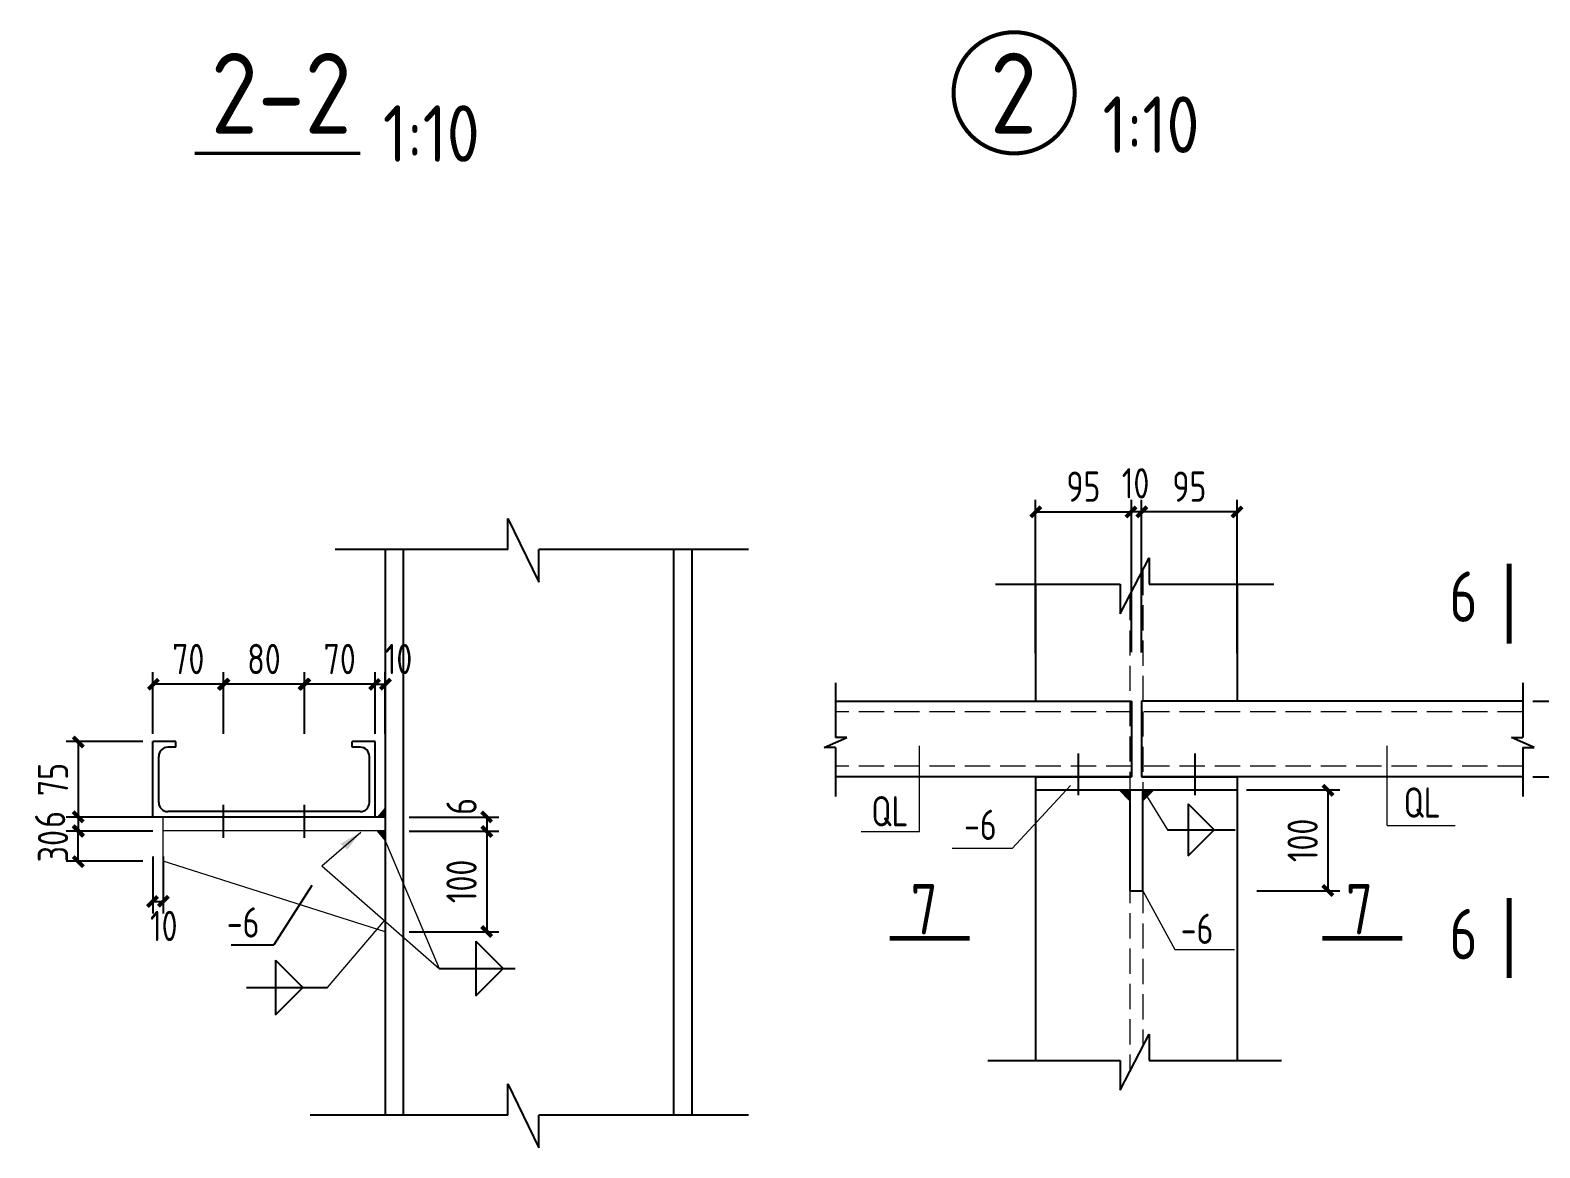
# Model space of a CAD drawing. Header units: millimetres. Extents: x 866561 to 876967, y 40200 to 44891.
# Drawn here: x 874364.9 to 874514.5, y 40580.2 to 40690.8 of the extents above; entities that cross this region are included whole.
import ezdxf

# ---------------------------------------------------------------- set-up
doc = ezdxf.new("R2010")
doc.units = ezdxf.units.MM
doc.header["$LTSCALE"] = 1000
doc.header["$MEASUREMENT"] = 0
doc.linetypes.add('DASH', pattern=[0.35, 0.25, -0.1])
for name, color, linetype, lineweight in [('1', 4, 'Continuous', 70), ('D3', 62, 'Continuous', 9), ('LZ', 64, 'Continuous', 9), ('数字', 3, 'Continuous', 9)]:
    doc.layers.add(name, color=color, linetype=linetype, lineweight=lineweight)
for name, color, linetype in [('D1', 112, 'Continuous'), ('D2', 6, 'Continuous'), ('DIM', 7, 'Continuous'), ('PUB_DIM', 3, 'Continuous'), ('文字', 7, 'Continuous'), ('桩', 6, 'Continuous')]:
    doc.layers.add(name, color=color, linetype=linetype)
doc.styles.add('GBHZ', font='gbenor.shx', dxfattribs={"width": 0.9, "bigfont": 'gbcbig.shx'})
doc.dimstyles.new('Y10', dxfattribs={"dimscale": 0, "dimtxt": 3, "dimasz": 0.01, "dimexe": 1.2, "dimexo": 1, "dimgap": 1, "dimtad": 1, "dimdec": 0, "dimlfac": 10, "dimzin": 0, "dimdsep": 46, "dimtxsty": 'GBHZ', "dimblk1": 'DX', "dimblk2": 'DX', "dimsah": 1, "dimcen": 0.09, "dimdle": 1, "dimadec": 0, "dimazin": 0, "dimtfac": 1, "dimtdec": 0, "dimtix": 1, "dimtmove": 2, "dimatfit": 3, "dimldrblk": 'DX', "dimfxl": 0, "dimtolj": 1, "dimtzin": 0, "dimarcsym": 0})

# ---------------------------------------------------------------- blocks, each defined once
blk = doc.blocks.new('DX')
at = {"color": 0, "linetype": 'ByBlock', "const_width": 40}
blk.add_lwpolyline([(-54, -51), (46, 49)], dxfattribs=at)
blk = doc.blocks.new('*D881')
at = {"layer": 'Defpoints', "color": 0, "linetype": 'ByBlock'}
for p in [(874377.07, 40620.37), (874369.67, 40612.88), (874377.07, 40612.88)]:
    blk.add_point(p, dxfattribs=at)
at = {"layer": 'DIM', "color": 0, "linetype": 'ByBlock', "lineweight": -2}
for p, q in [((874376.07, 40620.37), (874368.47, 40620.37)), ((874369.67, 40620.36), (874369.67, 40612.89)), ((874376.07, 40612.88), (874368.47, 40612.88))]:
    blk.add_line(p, q, dxfattribs=at)
at = {"layer": 'DIM', "color": 0, "linetype": 'ByBlock', "lineweight": -2, "xscale": 0.01, "yscale": 0.01, "zscale": 0.01}
for p, rotation in [((874369.67, 40620.37), 90), ((874369.67, 40612.88), 270)]:
    blk.add_blockref('DX', p, dxfattribs=dict(at, rotation=rotation))
at = {"layer": 'DIM', "color": 0, "linetype": 'ByBlock', "insert": (874367.17, 40616.62), "char_height": 3, "attachment_point": 5, "rotation": 90, "style": 'GBHZ'}
blk.add_mtext('\\A1;75', dxfattribs=at)
blk = doc.blocks.new('*D882')
at = {"layer": 'Defpoints', "color": 0, "linetype": 'ByBlock'}
for p in [(874392.07, 40626.05), (874392.07, 40620.14), (874399.07, 40620.14)]:
    blk.add_point(p, dxfattribs=at)
at = {"layer": 'DIM', "color": 0, "linetype": 'ByBlock', "lineweight": -2}
for p, q in [((874392.07, 40621.14), (874392.07, 40627.25)), ((874399.07, 40621.14), (874399.07, 40627.25)), ((874399.06, 40626.05), (874392.08, 40626.05))]:
    blk.add_line(p, q, dxfattribs=at)
at = {"layer": 'DIM', "color": 0, "linetype": 'ByBlock', "lineweight": -2, "xscale": 0.01, "yscale": 0.01, "zscale": 0.01, "rotation": 180}
blk.add_blockref('DX', (874392.07, 40626.05), dxfattribs=at)
at = {"layer": 'DIM', "color": 0, "linetype": 'ByBlock', "lineweight": -2, "xscale": 0.01, "yscale": 0.01, "zscale": 0.01}
blk.add_blockref('DX', (874399.07, 40626.05), dxfattribs=at)
at = {"layer": 'DIM', "color": 0, "linetype": 'ByBlock', "insert": (874395.57, 40628.55), "char_height": 3, "attachment_point": 5, "style": 'GBHZ'}
blk.add_mtext('\\A1;70', dxfattribs=at)
blk = doc.blocks.new('*D883')
at = {"layer": 'Defpoints', "color": 0, "linetype": 'ByBlock'}
for p in [(874384.07, 40626.05), (874384.07, 40620.14), (874392.07, 40620.14)]:
    blk.add_point(p, dxfattribs=at)
at = {"layer": 'DIM', "color": 0, "linetype": 'ByBlock', "lineweight": -2}
for p, q in [((874384.07, 40621.14), (874384.07, 40627.25)), ((874392.07, 40621.14), (874392.07, 40627.25)), ((874392.06, 40626.05), (874384.08, 40626.05))]:
    blk.add_line(p, q, dxfattribs=at)
at = {"layer": 'DIM', "color": 0, "linetype": 'ByBlock', "lineweight": -2, "xscale": 0.01, "yscale": 0.01, "zscale": 0.01, "rotation": 180}
blk.add_blockref('DX', (874384.07, 40626.05), dxfattribs=at)
at = {"layer": 'DIM', "color": 0, "linetype": 'ByBlock', "lineweight": -2, "xscale": 0.01, "yscale": 0.01, "zscale": 0.01}
blk.add_blockref('DX', (874392.07, 40626.05), dxfattribs=at)
at = {"layer": 'DIM', "color": 0, "linetype": 'ByBlock', "insert": (874388.07, 40628.55), "char_height": 3, "attachment_point": 5, "style": 'GBHZ'}
blk.add_mtext('\\A1;80', dxfattribs=at)
blk = doc.blocks.new('*D884')
at = {"layer": 'Defpoints', "color": 0, "linetype": 'ByBlock'}
for p in [(874377.07, 40626.05), (874377.07, 40620.14), (874384.07, 40620.14)]:
    blk.add_point(p, dxfattribs=at)
at = {"layer": 'DIM', "color": 0, "linetype": 'ByBlock', "lineweight": -2}
for p, q in [((874377.07, 40621.14), (874377.07, 40627.25)), ((874384.07, 40621.14), (874384.07, 40627.25)), ((874384.06, 40626.05), (874377.08, 40626.05))]:
    blk.add_line(p, q, dxfattribs=at)
at = {"layer": 'DIM', "color": 0, "linetype": 'ByBlock', "lineweight": -2, "xscale": 0.01, "yscale": 0.01, "zscale": 0.01, "rotation": 180}
blk.add_blockref('DX', (874377.07, 40626.05), dxfattribs=at)
at = {"layer": 'DIM', "color": 0, "linetype": 'ByBlock', "lineweight": -2, "xscale": 0.01, "yscale": 0.01, "zscale": 0.01}
blk.add_blockref('DX', (874384.07, 40626.05), dxfattribs=at)
at = {"layer": 'DIM', "color": 0, "linetype": 'ByBlock', "insert": (874380.57, 40628.55), "char_height": 3, "attachment_point": 5, "style": 'GBHZ'}
blk.add_mtext('\\A1;70', dxfattribs=at)
blk = doc.blocks.new('*D885')
at = {"layer": 'Defpoints', "color": 0, "linetype": 'ByBlock'}
for p in [(874401.45, 40612.88), (874401.45, 40611.52), (874410.14, 40611.52)]:
    blk.add_point(p, dxfattribs=at)
at = {"layer": 'DIM', "color": 0, "linetype": 'ByBlock', "lineweight": -2}
for p, q in [((874402.45, 40612.88), (874411.34, 40612.88)), ((874402.45, 40611.52), (874411.34, 40611.52)), ((874410.14, 40612.89), (874410.14, 40612.9)), ((874410.14, 40612.88), (874410.14, 40611.52)), ((874410.14, 40611.51), (874410.14, 40611.5))]:
    blk.add_line(p, q, dxfattribs=at)
at = {"layer": 'DIM', "color": 0, "linetype": 'ByBlock', "lineweight": -2, "xscale": 0.01, "yscale": 0.01, "zscale": 0.01}
for p, rotation in [((874410.14, 40612.88), 270), ((874410.14, 40611.52), 90)]:
    blk.add_blockref('DX', p, dxfattribs=dict(at, rotation=rotation))
at = {"layer": 'DIM', "color": 0, "linetype": 'ByBlock', "insert": (874407.64, 40613.96), "char_height": 3, "attachment_point": 5, "rotation": 90, "style": 'GBHZ'}
blk.add_mtext('\\A1;6', dxfattribs=at)
blk = doc.blocks.new('*D886')
at = {"layer": 'Defpoints', "color": 0, "linetype": 'ByBlock'}
for p in [(874401.45, 40611.52), (874401.45, 40601.53), (874410.14, 40601.53)]:
    blk.add_point(p, dxfattribs=at)
at = {"layer": 'DIM', "color": 0, "linetype": 'ByBlock', "lineweight": -2}
for p, q in [((874402.45, 40611.52), (874411.34, 40611.52)), ((874410.14, 40611.51), (874410.14, 40601.54)), ((874402.45, 40601.53), (874411.34, 40601.53))]:
    blk.add_line(p, q, dxfattribs=at)
at = {"layer": 'DIM', "color": 0, "linetype": 'ByBlock', "lineweight": -2, "xscale": 0.01, "yscale": 0.01, "zscale": 0.01}
for p, rotation in [((874410.14, 40611.52), 90), ((874410.14, 40601.53), 270)]:
    blk.add_blockref('DX', p, dxfattribs=dict(at, rotation=rotation))
at = {"layer": 'DIM', "color": 0, "linetype": 'ByBlock', "insert": (874407.64, 40606.53), "char_height": 3, "attachment_point": 5, "rotation": 90, "style": 'GBHZ'}
blk.add_mtext('\\A1;100', dxfattribs=at)
blk = doc.blocks.new('*D887')
at = {"layer": 'Defpoints', "color": 0, "linetype": 'ByBlock'}
for p in [(874377.07, 40610), (874378.07, 40610), (874378.07, 40604.55)]:
    blk.add_point(p, dxfattribs=at)
at = {"layer": 'DIM', "color": 0, "linetype": 'ByBlock', "lineweight": -2}
for p, q in [((874377.07, 40609), (874377.07, 40603.35)), ((874378.07, 40609), (874378.07, 40603.35)), ((874377.06, 40604.55), (874377.05, 40604.55)), ((874377.07, 40604.55), (874378.07, 40604.55)), ((874378.08, 40604.55), (874378.09, 40604.55))]:
    blk.add_line(p, q, dxfattribs=at)
at = {"layer": 'DIM', "color": 0, "linetype": 'ByBlock', "lineweight": -2, "xscale": 0.01, "yscale": 0.01, "zscale": 0.01}
blk.add_blockref('DX', (874377.07, 40604.55), dxfattribs=at)
at = {"layer": 'DIM', "color": 0, "linetype": 'ByBlock', "lineweight": -2, "xscale": 0.01, "yscale": 0.01, "zscale": 0.01, "rotation": 180}
blk.add_blockref('DX', (874378.07, 40604.55), dxfattribs=at)
at = {"layer": 'DIM', "color": 0, "linetype": 'ByBlock', "insert": (874378.14, 40602.12), "char_height": 3, "attachment_point": 5, "style": 'GBHZ'}
blk.add_mtext('\\A1;10', dxfattribs=at)
blk = doc.blocks.new('*D888')
at = {"layer": 'Defpoints', "color": 0, "linetype": 'ByBlock'}
for p in [(874369.67, 40611.52), (874377.07, 40611.52), (874377.07, 40608.52)]:
    blk.add_point(p, dxfattribs=at)
at = {"layer": 'DIM', "color": 0, "linetype": 'ByBlock', "lineweight": -2}
for p, q in [((874376.07, 40611.52), (874368.47, 40611.52)), ((874369.67, 40611.53), (874369.67, 40611.54)), ((874369.67, 40608.52), (874369.67, 40611.52)), ((874376.07, 40608.52), (874368.47, 40608.52)), ((874369.67, 40608.51), (874369.67, 40608.5))]:
    blk.add_line(p, q, dxfattribs=at)
at = {"layer": 'DIM', "color": 0, "linetype": 'ByBlock', "lineweight": -2, "xscale": 0.01, "yscale": 0.01, "zscale": 0.01}
for p, rotation in [((874369.67, 40611.52), 270), ((874369.67, 40608.52), 90)]:
    blk.add_blockref('DX', p, dxfattribs=dict(at, rotation=rotation))
at = {"layer": 'DIM', "color": 0, "linetype": 'ByBlock', "insert": (874367.17, 40610.02), "char_height": 3, "attachment_point": 5, "rotation": 90, "style": 'GBHZ'}
blk.add_mtext('\\A1;30', dxfattribs=at)
blk = doc.blocks.new('*D889')
at = {"layer": 'Defpoints', "color": 0, "linetype": 'ByBlock'}
for p in [(874369.67, 40611.52), (874378.07, 40611.52), (874378.13, 40612.88)]:
    blk.add_point(p, dxfattribs=at)
at = {"layer": 'DIM', "color": 0, "linetype": 'ByBlock', "lineweight": -2}
for p, q in [((874377.13, 40612.88), (874368.47, 40612.88)), ((874377.07, 40611.52), (874368.47, 40611.52)), ((874369.67, 40612.89), (874369.67, 40612.9)), ((874369.67, 40612.88), (874369.67, 40611.52)), ((874369.67, 40611.51), (874369.67, 40611.5))]:
    blk.add_line(p, q, dxfattribs=at)
at = {"layer": 'DIM', "color": 0, "linetype": 'ByBlock', "lineweight": -2, "xscale": 0.01, "yscale": 0.01, "zscale": 0.01}
for p, rotation in [((874369.67, 40612.88), 270), ((874369.67, 40611.52), 90)]:
    blk.add_blockref('DX', p, dxfattribs=dict(at, rotation=rotation))
at = {"layer": 'DIM', "color": 0, "linetype": 'ByBlock', "insert": (874366.88, 40612.67), "char_height": 3, "attachment_point": 5, "rotation": 90, "style": 'GBHZ'}
blk.add_mtext('\\A1;6', dxfattribs=at)
blk = doc.blocks.new('*D934')
at = {"layer": 'Defpoints', "color": 0, "linetype": 'ByBlock'}
for p in [(874400.07, 40626.05), (874399.07, 40620.14), (874400.07, 40620.14)]:
    blk.add_point(p, dxfattribs=at)
at = {"layer": 'DIM', "color": 0, "linetype": 'ByBlock', "lineweight": -2}
for p, q in [((874399.07, 40621.14), (874399.07, 40627.25)), ((874400.07, 40621.14), (874400.07, 40627.25)), ((874399.06, 40626.05), (874399.05, 40626.05)), ((874399.07, 40626.05), (874400.07, 40626.05)), ((874400.08, 40626.05), (874400.09, 40626.05))]:
    blk.add_line(p, q, dxfattribs=at)
at = {"layer": 'DIM', "color": 0, "linetype": 'ByBlock', "lineweight": -2, "xscale": 0.01, "yscale": 0.01, "zscale": 0.01}
blk.add_blockref('DX', (874399.07, 40626.05), dxfattribs=at)
at = {"layer": 'DIM', "color": 0, "linetype": 'ByBlock', "lineweight": -2, "xscale": 0.01, "yscale": 0.01, "zscale": 0.01, "rotation": 180}
blk.add_blockref('DX', (874400.07, 40626.05), dxfattribs=at)
at = {"layer": 'DIM', "color": 0, "linetype": 'ByBlock', "insert": (874401.4, 40628.55), "char_height": 3, "attachment_point": 5, "style": 'GBHZ'}
blk.add_mtext('\\A1;10', dxfattribs=at)
blk = doc.blocks.new('*D935')
at = {"layer": 'Defpoints', "color": 0, "linetype": 'ByBlock'}
for p in [(874484.42, 40615.59), (874485.42, 40605.59), (874493.47, 40605.59)]:
    blk.add_point(p, dxfattribs=at)
at = {"layer": 'DIM', "color": 0, "linetype": 'ByBlock', "lineweight": -2}
for p, q in [((874485.42, 40615.59), (874494.67, 40615.59)), ((874493.47, 40615.58), (874493.47, 40605.6)), ((874486.42, 40605.59), (874494.67, 40605.59))]:
    blk.add_line(p, q, dxfattribs=at)
at = {"layer": 'DIM', "color": 0, "linetype": 'ByBlock', "lineweight": -2, "xscale": 0.01, "yscale": 0.01, "zscale": 0.01}
for p, rotation in [((874493.47, 40615.59), 90), ((874493.47, 40605.59), 270)]:
    blk.add_blockref('DX', p, dxfattribs=dict(at, rotation=rotation))
at = {"layer": 'DIM', "color": 0, "linetype": 'ByBlock', "insert": (874490.97, 40610.59), "char_height": 3, "attachment_point": 5, "rotation": 90, "style": 'GBHZ'}
blk.add_mtext('\\A1;100', dxfattribs=at)
blk = doc.blocks.new('*D936')
at = {"layer": 'Defpoints', "color": 0, "linetype": 'ByBlock'}
for p in [(874512.78, 40624.38), (874512.78, 40616.88), (874520.88, 40616.88)]:
    blk.add_point(p, dxfattribs=at)
at = {"layer": 'DIM', "color": 0, "linetype": 'ByBlock', "lineweight": -2}
for p, q in [((874513.78, 40624.38), (874522.08, 40624.38)), ((874520.88, 40624.37), (874520.88, 40616.89)), ((874513.78, 40616.88), (874522.08, 40616.88))]:
    blk.add_line(p, q, dxfattribs=at)
at = {"layer": 'DIM', "color": 0, "linetype": 'ByBlock', "lineweight": -2, "xscale": 0.01, "yscale": 0.01, "zscale": 0.01}
for p, rotation in [((874520.88, 40624.38), 90), ((874520.88, 40616.88), 270)]:
    blk.add_blockref('DX', p, dxfattribs=dict(at, rotation=rotation))
at = {"layer": 'DIM', "color": 0, "linetype": 'ByBlock', "insert": (874518.38, 40620.63), "char_height": 3, "attachment_point": 5, "rotation": 90, "style": 'GBHZ'}
blk.add_mtext('\\A1;75', dxfattribs=at)
blk = doc.blocks.new('*D941')
at = {"layer": 'Defpoints', "color": 0, "linetype": 'ByBlock'}
for p in [(874474, 40643.12), (874464.5, 40628.12), (874474, 40628.22)]:
    blk.add_point(p, dxfattribs=at)
at = {"layer": 'DIM', "color": 0, "linetype": 'ByBlock', "lineweight": -2}
for p, q in [((874464.5, 40629.12), (874464.5, 40644.32)), ((874464.51, 40643.12), (874473.99, 40643.12)), ((874474, 40629.22), (874474, 40644.32))]:
    blk.add_line(p, q, dxfattribs=at)
at = {"layer": 'DIM', "color": 0, "linetype": 'ByBlock', "lineweight": -2, "xscale": 0.01, "yscale": 0.01, "zscale": 0.01, "rotation": 180}
blk.add_blockref('DX', (874464.5, 40643.12), dxfattribs=at)
at = {"layer": 'DIM', "color": 0, "linetype": 'ByBlock', "lineweight": -2, "xscale": 0.01, "yscale": 0.01, "zscale": 0.01}
blk.add_blockref('DX', (874474, 40643.12), dxfattribs=at)
at = {"layer": 'DIM', "color": 0, "linetype": 'ByBlock', "insert": (874469.25, 40645.62), "char_height": 3, "attachment_point": 5, "style": 'GBHZ'}
blk.add_mtext('\\A1;95', dxfattribs=at)
blk = doc.blocks.new('*D942')
at = {"layer": 'Defpoints', "color": 0, "linetype": 'ByBlock'}
for p in [(874474, 40643.12), (874474, 40628.22), (874475, 40628.2)]:
    blk.add_point(p, dxfattribs=at)
at = {"layer": 'DIM', "color": 0, "linetype": 'ByBlock', "lineweight": -2}
for p, q in [((874473.99, 40643.12), (874473.98, 40643.12)), ((874474, 40629.22), (874474, 40644.32)), ((874475, 40643.12), (874474, 40643.12)), ((874475, 40629.2), (874475, 40644.32)), ((874475.01, 40643.12), (874475.02, 40643.12))]:
    blk.add_line(p, q, dxfattribs=at)
at = {"layer": 'DIM', "color": 0, "linetype": 'ByBlock', "lineweight": -2, "xscale": 0.01, "yscale": 0.01, "zscale": 0.01}
blk.add_blockref('DX', (874474, 40643.12), dxfattribs=at)
at = {"layer": 'DIM', "color": 0, "linetype": 'ByBlock', "lineweight": -2, "xscale": 0.01, "yscale": 0.01, "zscale": 0.01, "rotation": 180}
blk.add_blockref('DX', (874475, 40643.12), dxfattribs=at)
at = {"layer": 'DIM', "color": 0, "linetype": 'ByBlock', "insert": (874474.42, 40645.95), "char_height": 3, "attachment_point": 5, "style": 'GBHZ'}
blk.add_mtext('\\A1;10', dxfattribs=at)
blk = doc.blocks.new('*D943')
at = {"layer": 'Defpoints', "color": 0, "linetype": 'ByBlock'}
for p in [(874475, 40643.12), (874475, 40628.22), (874484.5, 40628.12)]:
    blk.add_point(p, dxfattribs=at)
at = {"layer": 'DIM', "color": 0, "linetype": 'ByBlock', "lineweight": -2}
for p, q in [((874475, 40629.22), (874475, 40644.32)), ((874484.49, 40643.12), (874475.01, 40643.12)), ((874484.5, 40629.12), (874484.5, 40644.32))]:
    blk.add_line(p, q, dxfattribs=at)
at = {"layer": 'DIM', "color": 0, "linetype": 'ByBlock', "lineweight": -2, "xscale": 0.01, "yscale": 0.01, "zscale": 0.01, "rotation": 180}
blk.add_blockref('DX', (874475, 40643.12), dxfattribs=at)
at = {"layer": 'DIM', "color": 0, "linetype": 'ByBlock', "lineweight": -2, "xscale": 0.01, "yscale": 0.01, "zscale": 0.01}
blk.add_blockref('DX', (874484.5, 40643.12), dxfattribs=at)
at = {"layer": 'DIM', "color": 0, "linetype": 'ByBlock', "insert": (874479.75, 40645.62), "char_height": 3, "attachment_point": 5, "style": 'GBHZ'}
blk.add_mtext('\\A1;95', dxfattribs=at)

msp = doc.modelspace()

# ---------------------------------------------------------------- linework, layer by layer
at = {"linetype": 'ByBlock', "ltscale": 0.5, "const_width": 0.4}
msp.add_lwpolyline([(874456.389, 40684.617, 1), (874468.389, 40684.617, 1)], format="xyb", close=True, dxfattribs=at)
at = {"layer": '1', "color": 2, "const_width": 0.48}
for points in [[(874511.424, 40638.002), (874511.424, 40630.08)], [(874511.424, 40604.88), (874511.424, 40596.958)], [(874450.048, 40600.896), (874457.971, 40600.896)], [(874492.914, 40600.896), (874500.836, 40600.896)]]:
    msp.add_lwpolyline(points, dxfattribs=at)
at = {"layer": 'D1'}
for p, q in [((874412.213, 40639.391), (874412.213, 40642.477)), ((874412.213, 40642.477), (874415.291, 40636.156)), ((874412.213, 40639.391), (874395.13, 40639.391)), ((874415.291, 40636.156), (874415.291, 40639.391)), ((874436.088, 40639.391), (874415.291, 40639.391)), ((874409.06, 40600.614), (874409.06, 40595.205)), ((874409.06, 40600.614), (874411.765, 40597.91)), ((874389.21, 40598.721), (874391.914, 40596.016)), ((874389.21, 40598.721), (874389.21, 40593.312)), ((874405.418, 40597.91), (874412.941, 40597.91)), ((874409.06, 40595.205), (874411.765, 40597.91)), ((874386.354, 40596.016), (874394.359, 40596.016)), ((874389.21, 40593.312), (874391.914, 40596.016)), ((874412.213, 40586.473), (874415.291, 40580.152)), ((874412.213, 40583.387), (874412.213, 40586.473)), ((874412.213, 40583.387), (874392.64, 40583.387)), ((874415.291, 40580.152), (874415.291, 40583.387)), ((874436.088, 40583.387), (874415.291, 40583.387))]:
    msp.add_line(p, q, dxfattribs=at)
at = {"layer": 'D1', "color": 251}
for p, q in [((874472.897, 40633.035), (874475.773, 40638.585)), ((874475.773, 40638.585), (874475.773, 40635.968)), ((874460.53, 40635.968), (874472.897, 40635.968)), ((874472.897, 40635.968), (874472.897, 40633.035)), ((874475.773, 40635.968), (874488.11, 40635.968)), ((874444.702, 40626.195), (874444.702, 40620.766)), ((874512.783, 40626.195), (874512.783, 40620.766)), ((874443.577, 40619.785), (874445.826, 40620.766)), ((874445.826, 40620.766), (874444.702, 40620.766)), ((874513.907, 40619.785), (874511.659, 40620.766)), ((874511.659, 40620.766), (874512.783, 40620.766)), ((874444.702, 40619.785), (874443.577, 40619.785)), ((874444.702, 40619.785), (874444.702, 40614.95)), ((874512.783, 40619.785), (874512.783, 40614.95)), ((874512.783, 40619.785), (874513.907, 40619.785)), ((874479.625, 40614.2), (874479.625, 40609.062)), ((874479.625, 40614.2), (874482.194, 40611.631)), ((874477.595, 40611.631), (874484.276, 40611.631)), ((874479.625, 40609.062), (874482.194, 40611.631)), ((874472.897, 40585.849), (874475.773, 40591.399)), ((874475.773, 40591.399), (874475.773, 40588.781)), ((874459.791, 40588.781), (874472.897, 40588.781)), ((874472.897, 40588.781), (874472.897, 40585.849)), ((874475.773, 40588.781), (874488.89, 40588.781))]:
    msp.add_line(p, q, dxfattribs=at)
at = {"layer": 'D2'}
for p, q in [((874400.071, 40639.391), (874400.071, 40583.444)), ((874401.874, 40639.391), (874401.874, 40583.444)), ((874428.651, 40639.391), (874428.651, 40583.444)), ((874430.454, 40639.391), (874430.454, 40583.444)), ((874464.501, 40635.968), (874464.501, 40624.375)), ((874484.501, 40635.968), (874484.501, 40624.375)), ((874444.702, 40624.375), (874474.001, 40624.375)), ((874512.783, 40624.375), (874475.001, 40624.375)), ((874379.331, 40620.374), (874377.071, 40620.374)), ((874377.071, 40612.876), (874377.071, 40620.374)), ((874379.331, 40619.81), (874378.543, 40619.81)), ((874379.331, 40619.81), (874379.331, 40620.374)), ((874399.074, 40620.374), (874396.82, 40620.374)), ((874396.82, 40619.81), (874396.82, 40620.374)), ((874397.609, 40619.81), (874396.82, 40619.81)), ((874399.074, 40612.876), (874399.074, 40620.374)), ((874377.641, 40614.341), (874377.641, 40618.909)), ((874398.511, 40614.341), (874398.511, 40618.909)), ((874474.001, 40616.877), (874444.702, 40616.877)), ((874464.501, 40616.877), (874464.501, 40615.592)), ((874464.501, 40616.877), (874474.001, 40616.877)), ((874464.501, 40616.877), (874464.501, 40588.781)), ((874512.783, 40616.877), (874475.001, 40616.877)), ((874475.001, 40616.877), (874484.501, 40616.877)), ((874484.501, 40616.877), (874484.501, 40615.592)), ((874484.501, 40616.877), (874484.501, 40588.781)), ((874464.501, 40615.592), (874484.501, 40615.592)), ((874473.859, 40615.592), (874473.859, 40605.589)), ((874475.143, 40605.589), (874475.143, 40615.592)), ((874397.609, 40613.439), (874378.543, 40613.439)), ((874384.071, 40610.847), (874384.071, 40614.115)), ((874392.071, 40610.847), (874392.071, 40614.115)), ((874400.071, 40612.876), (874377.071, 40612.876)), ((874400.071, 40612.876), (874400.071, 40601.527)), ((874473.859, 40605.589), (874475.143, 40605.589))]:
    msp.add_line(p, q, dxfattribs=at)
at = {"layer": 'D2', "linetype": 'Continuous'}
for p, q in [((874468.72, 40619.197), (874468.72, 40615.057)), ((874480.282, 40619.197), (874480.282, 40615.057))]:
    msp.add_line(p, q, dxfattribs=at)
at = {"layer": 'D2'}
for centre, start, end in [((874378.543, 40618.909), 90, 180), ((874397.609, 40618.909), 0, 90), ((874378.543, 40614.341), 180, 270), ((874397.609, 40614.341), 270, 0)]:
    msp.add_arc(centre, 0.902, start, end, dxfattribs=at)
at = {"layer": 'D3', "color": 251}
for p, q in [((874453.002, 40611.453), (874453.002, 40619.946)), ((874499.338, 40612.052), (874499.338, 40619.946)), ((874467.971, 40616.02), (874462.209, 40609.795)), ((874475.143, 40615.592), (874477.595, 40611.631)), ((874499.338, 40612.052), (874506.098, 40612.052)), ((874453.002, 40611.453), (874447.238, 40611.453)), ((874462.209, 40609.795), (874456.255, 40609.795)), ((874475.143, 40605.589), (874478.31, 40599.777)), ((874478.31, 40599.777), (874484.237, 40599.777))]:
    msp.add_line(p, q, dxfattribs=at)
at = {"layer": 'D3'}
for p, q in [((874472.788, 40615.592), (874473.859, 40614.521)), ((874476.214, 40615.592), (874475.143, 40614.521)), ((874400.071, 40613.777), (874399.3, 40612.876)), ((874378.071, 40608.523), (874378.071, 40612.876)), ((874400.071, 40611.523), (874378.071, 40611.523)), ((874400.071, 40610.622), (874399.3, 40611.523)), ((874393.797, 40608.08), (874397.662, 40611.422)), ((874399.846, 40611.114), (874405.418, 40597.91)), ((874400.071, 40601.527), (874378.071, 40608.523)), ((874393.797, 40608.08), (874405.418, 40597.91)), ((874394.359, 40596.016), (874400.071, 40602.711))]:
    msp.add_line(p, q, dxfattribs=at)
for points in [[(874472.788, 40615.592), (874473.859, 40615.592), (874473.859, 40614.521), (874473.859, 40615.592)], [(874476.214, 40615.592), (874475.143, 40615.592), (874475.143, 40614.521), (874475.143, 40615.592)], [(874400.071, 40613.777), (874400.071, 40612.876), (874399.3, 40612.876), (874400.071, 40612.876)], [(874400.071, 40610.622), (874400.071, 40611.523), (874399.3, 40611.523), (874400.071, 40611.523)], [(874395.637, 40610.26), (874397.662, 40611.422), (874395.637, 40610.26), (874396.321, 40609.673)]]:
    msp.add_solid(points, dxfattribs=at)
at = {"layer": 'LZ', "color": 251, "linetype": 'DASH', "ltscale": 0.01}
for p, q in [((874475.143, 40637.37), (874475.143, 40590.184)), ((874473.859, 40634.891), (874473.859, 40587.705)), ((874474.001, 40623.305), (874444.702, 40623.305)), ((874512.783, 40623.305), (874475.001, 40623.305)), ((874474.001, 40617.947), (874444.702, 40617.947)), ((874512.783, 40617.947), (874475.001, 40617.947))]:
    msp.add_line(p, q, dxfattribs=at)
at = {"layer": '文字', "color": 6, "const_width": 0.32}
msp.add_lwpolyline([(874381.196, 40678.617), (874397.621, 40678.617)], dxfattribs=at)
at = {"layer": '桩'}
for p, q in [((874474.001, 40624.375), (874474.001, 40616.877)), ((874475.001, 40624.375), (874475.001, 40616.877)), ((874392.806, 40606.118), (874389.034, 40600.239)), ((874384.817, 40600.239), (874389.034, 40600.239))]:
    msp.add_line(p, q, dxfattribs=at)

# ---------------------------------------------------------------- texts
at = {"layer": 'PUB_DIM', "style": 'GBHZ', "width": 0.9}
for s, p in [('6', (874505.522, 40632.225)), ('7', (874452.14, 40601.287)), ('7', (874495.258, 40601.287)), ('6', (874505.522, 40598.814))]:
    msp.add_text(s, height=5, dxfattribs=at).set_placement(p)
at = {"layer": '数字', "style": 'GBHZ', "width": 0.9}
for s, p in [('QL', (874448.239, 40611.979)), ('QL', (874500.976, 40612.841)), ('-6', (874457.428, 40610.633)), ('-6', (874384.388, 40600.968)), ('-6', (874478.892, 40600.341))]:
    msp.add_text(s, height=3, dxfattribs=at).set_placement(p)
at = {"layer": '文字', "color": 6, "style": 'GBHZ'}
for s, height, p in [('2-2', 8, (874382.804, 40680.569)), ('2', 8, (874459.994, 40680.584)), ('1:10', 5.6, (874399.849, 40677.783)), ('1:10', 5.6, (874471.155, 40678.665, -0.009))]:
    msp.add_text(s, height=height, dxfattribs=at).set_placement(p)

# ---------------------------------------------------------------- dimensions: what is measured, and where the dimension line sits
at = {"layer": 'DIM', "color": 4, "linetype": 'ByBlock'}
dim = msp.add_linear_dim(base=(874474.001, 40643.115), p1=(874464.501, 40628.124), p2=(874474.001, 40628.215), dimstyle='Y10', override={"dimscale": 1}, dxfattribs=at)
dim.commit()
dim.dimension.update_dxf_attribs({"geometry": '*D941', "text_midpoint": (874469.251, 40645.615)})
dim = msp.add_linear_dim(base=(874474.001, 40643.115), p1=(874475.001, 40628.205), p2=(874474.001, 40628.215), angle=180, dimstyle='Y10', override={"dimscale": 1}, dxfattribs=at)
dim.commit()
dim.dimension.update_dxf_attribs({"geometry": '*D942', "text_midpoint": (874474.419, 40645.955), "dimtype": 160})
for base, p1, p2, angle, picture, middle in [((874475.001, 40643.115), (874484.501, 40628.124), (874475.001, 40628.215), 180, '*D943', (874479.751, 40645.615)), ((874520.883, 40616.877), (874512.783, 40624.375), (874512.783, 40616.877), 270, '*D936', (874518.383, 40620.626)), ((874493.469, 40605.589), (874484.422, 40615.592), (874485.422, 40605.589), 270, '*D935', (874490.969, 40610.591))]:
    dim = msp.add_linear_dim(base=base, p1=p1, p2=p2, angle=angle, dimstyle='Y10', override={"dimscale": 1}, dxfattribs=at)
    dim.commit()
    dim.dimension.update_dxf_attribs({"geometry": picture, "text_midpoint": middle})
at = {"layer": 'DIM', "linetype": 'ByBlock'}
for base, p1, p2, angle, picture, middle in [((874377.071, 40626.052), (874384.071, 40620.144), (874377.071, 40620.144), 180, '*D884', (874380.571, 40628.552)), ((874384.071, 40626.052), (874392.071, 40620.144), (874384.071, 40620.144), 180, '*D883', (874388.071, 40628.552)), ((874392.071, 40626.052), (874399.071, 40620.144), (874392.071, 40620.144), 180, '*D882', (874395.571, 40628.552)), ((874369.671, 40612.876), (874377.071, 40620.374), (874377.071, 40612.876), 270, '*D881', (874367.171, 40616.625)), ((874369.671, 40611.523), (874377.071, 40608.523), (874377.071, 40611.523), 90, '*D888', (874367.171, 40610.023)), ((874410.143, 40601.527), (874401.449, 40611.523), (874401.449, 40601.527), 270, '*D886', (874407.643, 40606.525))]:
    dim = msp.add_linear_dim(base=base, p1=p1, p2=p2, angle=angle, dimstyle='Y10', override={"dimscale": 1}, dxfattribs=at)
    dim.commit()
    dim.dimension.update_dxf_attribs({"geometry": picture, "text_midpoint": middle})
dim = msp.add_linear_dim(base=(874400.071, 40626.052), p1=(874399.071, 40620.144), p2=(874400.071, 40620.144), dimstyle='Y10', override={"dimscale": 1}, dxfattribs=at)
dim.commit()
dim.dimension.update_dxf_attribs({"geometry": '*D934', "text_midpoint": (874401.398, 40628.552), "dimtype": 160})
for base, p1, p2, picture, middle in [((874410.143, 40611.523), (874401.449, 40612.876), (874401.449, 40611.523), '*D885', (874407.643, 40613.957)), ((874369.671, 40611.523), (874378.125, 40612.876), (874378.071, 40611.523), '*D889', (874366.877, 40612.671))]:
    dim = msp.add_linear_dim(base=base, p1=p1, p2=p2, angle=270, text='6', dimstyle='Y10', override={"dimscale": 1}, dxfattribs=at)
    dim.commit()
    dim.dimension.update_dxf_attribs({"geometry": picture, "text_midpoint": middle, "dimtype": 160})
dim = msp.add_linear_dim(base=(874378.071, 40604.555), p1=(874377.071, 40609.995), p2=(874378.071, 40609.995), angle=180, dimstyle='Y10', override={"dimscale": 1}, dxfattribs=at)
dim.commit()
dim.dimension.update_dxf_attribs({"geometry": '*D887', "text_midpoint": (874378.143, 40602.116), "dimtype": 160})

doc.saveas('drawing.dxf')
